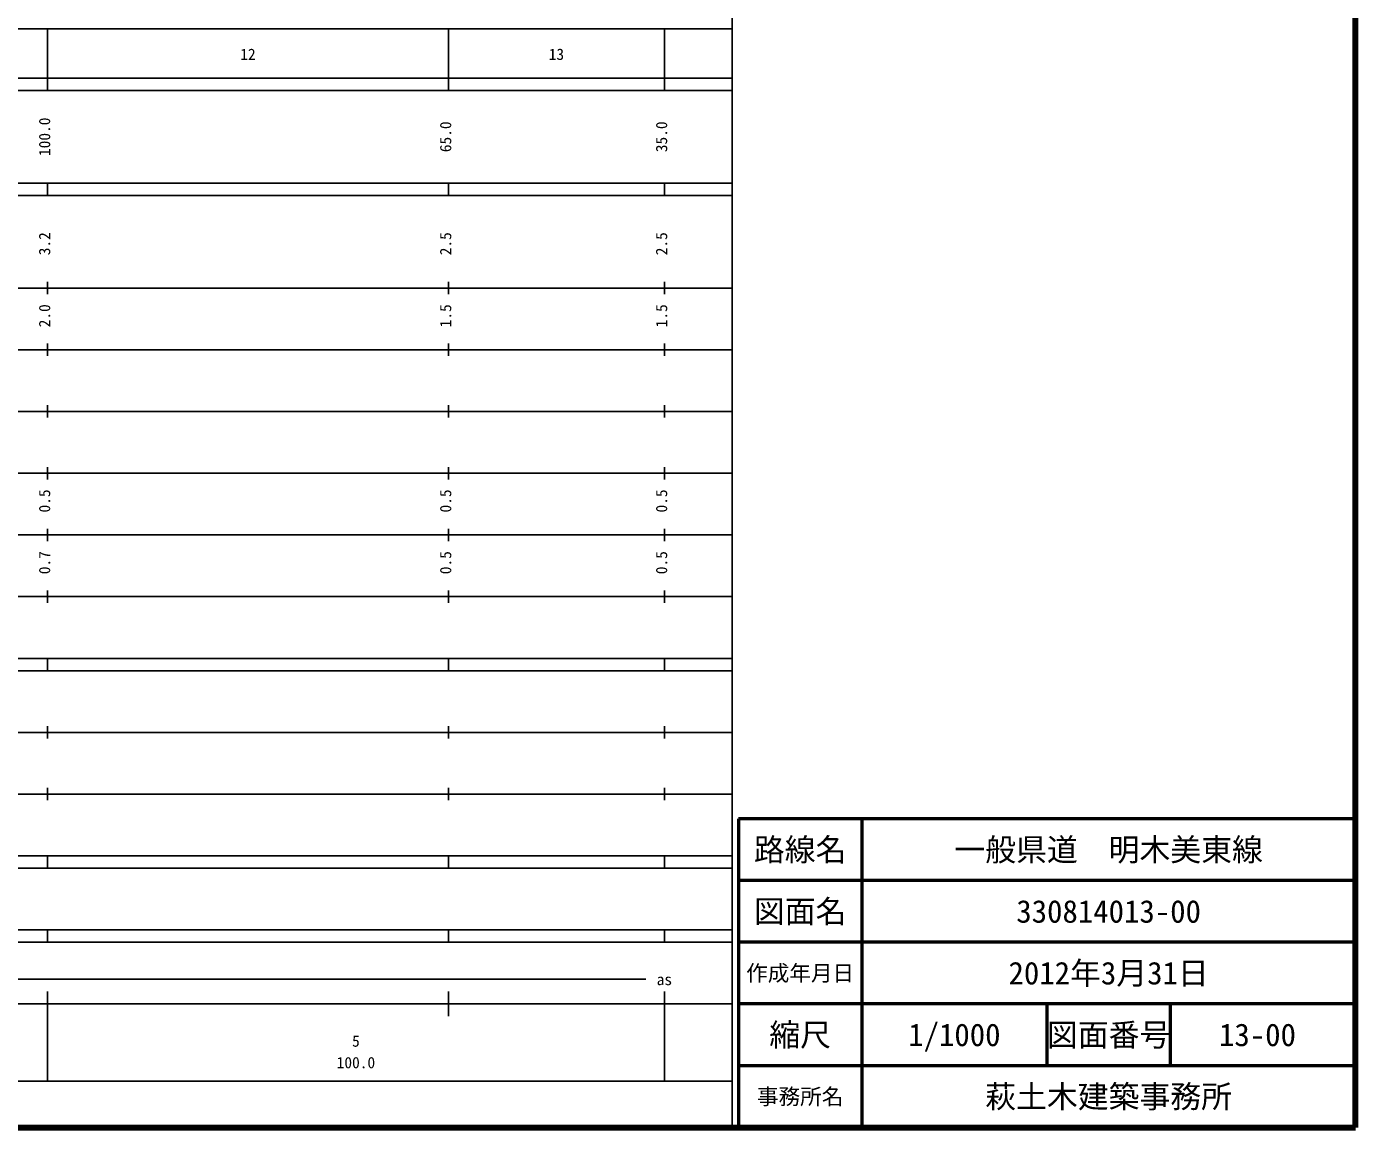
# Model space of a CAD drawing. Units: millimetres on the paper, enlarged 1000 times. Extents: x 40000 to 680000, y 20000 to 380000.
# Drawn here: x 464621 to 680000, y 20000 to 198357 of the extents above; entities that cross this region are included whole.
import ezdxf
from ezdxf.enums import TextEntityAlignment as Align

# ---------------------------------------------------------------- set-up
doc = ezdxf.new("R2010")
doc.units = ezdxf.units.MM
doc.header["$LTSCALE"] = 1000
for name, color, linetype, lineweight in [('M-TTL', 2, 'Continuous', 140), ('M-TTL-BAND', 7, 'Continuous', 25), ('M-TTL-FRAM', 2, 'Continuous', 50), ('M-TTL-LINE', 7, 'Continuous', 50), ('M-TTL-TXT', 7, 'Continuous', 13)]:
    doc.layers.add(name, color=color, linetype=linetype, lineweight=lineweight)
doc.styles.add('ＭＳ ゴシック', font='')
doc.styles.get('ＭＳ ゴシック').set_extended_font_data('MS Gothic')

msp = doc.modelspace()

# ---------------------------------------------------------------- linework, layer by layer
at = {"layer": 'M-TTL'}
for p, q in [((680000, 20000), (680000, 380000)), ((40000, 20000), (680000, 20000))]:
    msp.add_line(p, q, dxfattribs=at)
at = {"layer": 'M-TTL-BAND'}
for p, q in [((579000, 20000), (579000, 370000)), ((68000, 198000), (579000, 198000)), ((468000, 188000), (468000, 198000)), ((533000, 188000), (533000, 198000)), ((568000, 188000), (568000, 198000)), ((40000, 190000), (579000, 190000)), ((40000, 188000), (579000, 188000)), ((40000, 173000), (579000, 173000)), ((468000, 171000), (468000, 173000)), ((533000, 171000), (533000, 173000)), ((568000, 171000), (568000, 173000)), ((40000, 171000), (579000, 171000)), ((40000, 156000), (579000, 156000)), ((468000, 155000), (468000, 157000)), ((533000, 155000), (533000, 157000)), ((568000, 155000), (568000, 157000)), ((468000, 145000), (468000, 147000)), ((533000, 145000), (533000, 147000)), ((568000, 145000), (568000, 147000)), ((46000, 146000), (579000, 146000)), ((52000, 136000), (579000, 136000)), ((468000, 135000), (468000, 137000)), ((533000, 135000), (533000, 137000)), ((568000, 135000), (568000, 137000)), ((46000, 126000), (579000, 126000)), ((468000, 125000), (468000, 127000)), ((533000, 125000), (533000, 127000)), ((568000, 125000), (568000, 127000)), ((468000, 115000), (468000, 117000)), ((533000, 115000), (533000, 117000)), ((568000, 115000), (568000, 117000)), ((52000, 116000), (579000, 116000)), ((46000, 106000), (579000, 106000)), ((468000, 105000), (468000, 107000)), ((533000, 105000), (533000, 107000)), ((568000, 105000), (568000, 107000)), ((40000, 96000), (579000, 96000)), ((468000, 94000), (468000, 96000)), ((533000, 94000), (533000, 96000)), ((568000, 94000), (568000, 96000)), ((40000, 94000), (579000, 94000)), ((49000, 84000), (579000, 84000)), ((468000, 83000), (468000, 85000)), ((533000, 83000), (533000, 85000)), ((568000, 83000), (568000, 85000)), ((40000, 74000), (579000, 74000)), ((468000, 73000), (468000, 75000)), ((533000, 73000), (533000, 75000)), ((568000, 73000), (568000, 75000)), ((40000, 64000), (579000, 64000)), ((468000, 62000), (468000, 64000)), ((533000, 62000), (533000, 64000)), ((568000, 62000), (568000, 64000)), ((40000, 62000), (579000, 62000)), ((40000, 52000), (579000, 52000)), ((468000, 50000), (468000, 52000)), ((533000, 50000), (533000, 52000)), ((568000, 50000), (568000, 52000)), ((40000, 50000), (579000, 50000)), ((71000, 44000), (565000, 44000)), ((468000, 27500), (468000, 42000)), ((533000, 38000), (533000, 42000)), ((568000, 27500), (568000, 42000)), ((40000, 40000), (579000, 40000)), ((68000, 27500), (579000, 27500))]:
    msp.add_line(p, q, dxfattribs=at)
at = {"layer": 'M-TTL-FRAM'}
for p, q in [((680000, 70000), (580000, 70000)), ((580000, 70000), (580000, 20000))]:
    msp.add_line(p, q, dxfattribs=at)
at = {"layer": 'M-TTL-LINE'}
for p, q in [((600000, 70000), (600000, 20000)), ((680000, 60000), (580000, 60000)), ((680000, 50000), (580000, 50000)), ((680000, 40000), (580000, 40000)), ((630000, 40000), (630000, 30000)), ((650000, 40000), (650000, 30000)), ((680000, 30000), (580000, 30000))]:
    msp.add_line(p, q, dxfattribs=at)

# ---------------------------------------------------------------- texts
at = {"layer": 'M-TTL-BAND', "style": 'ＭＳ ゴシック'}
for s, p in [('12', (500500, 192405)), ('13', (550500, 192405)), ('as', (568000, 42500)), ('5', (518000, 32523)), ('100.0', (518000, 29033))]:
    msp.add_text(s, height=1833, dxfattribs=at).set_placement(p, align=Align.BOTTOM_CENTER)
for s, p in [('100.0', (469000, 180500)), ('65.0', (534000, 180500)), ('35.0', (569000, 180500)), ('3.2', (469000, 163174)), ('2.5', (534000, 163174)), ('2.5', (569000, 163174)), ('2.0', (469000, 151500)), ('1.5', (534000, 151500)), ('1.5', (569000, 151500)), ('0.5', (469000, 121500)), ('0.5', (534000, 121500)), ('0.5', (569000, 121500)), ('0.7', (469000, 111500)), ('0.5', (534000, 111500)), ('0.5', (569000, 111500))]:
    msp.add_text(s, height=1833, rotation=90, dxfattribs=at).set_placement(p, align=Align.BOTTOM_CENTER)
at = {"layer": 'M-TTL-TXT', "style": 'ＭＳ ゴシック'}
for s, height, p in [('路線名', 3666, (590000, 65000)), ('路線名', 3666, (590000, 65000)), ('一般県道\u3000明木美東線', 3666, (640000, 65000)), ('図面名', 3666, (590000, 55000)), ('図面名', 3666, (590000, 55000)), ('330814013-00', 3666, (640000, 55000)), ('2012年3月31日', 3666, (640000, 45000)), ('作成年月日', 2566, (590000, 45000)), ('作成年月日', 2566, (590000, 45000)), ('縮尺', 3666, (590000, 35000)), ('縮尺', 3666, (590000, 35000)), ('1/1000', 3666, (615000, 35000)), ('図面番号', 3666, (640000, 35000)), ('図面番号', 3666, (640000, 35000)), ('13-00', 3666, (664125, 35000)), ('事務所名', 2566, (590000, 25000)), ('事務所名', 2566, (590000, 25000)), ('萩土木建築事務所', 3666, (640000, 25000))]:
    msp.add_text(s, height=height, dxfattribs=at).set_placement(p, align=Align.MIDDLE_CENTER)

doc.saveas('drawing.dxf')
